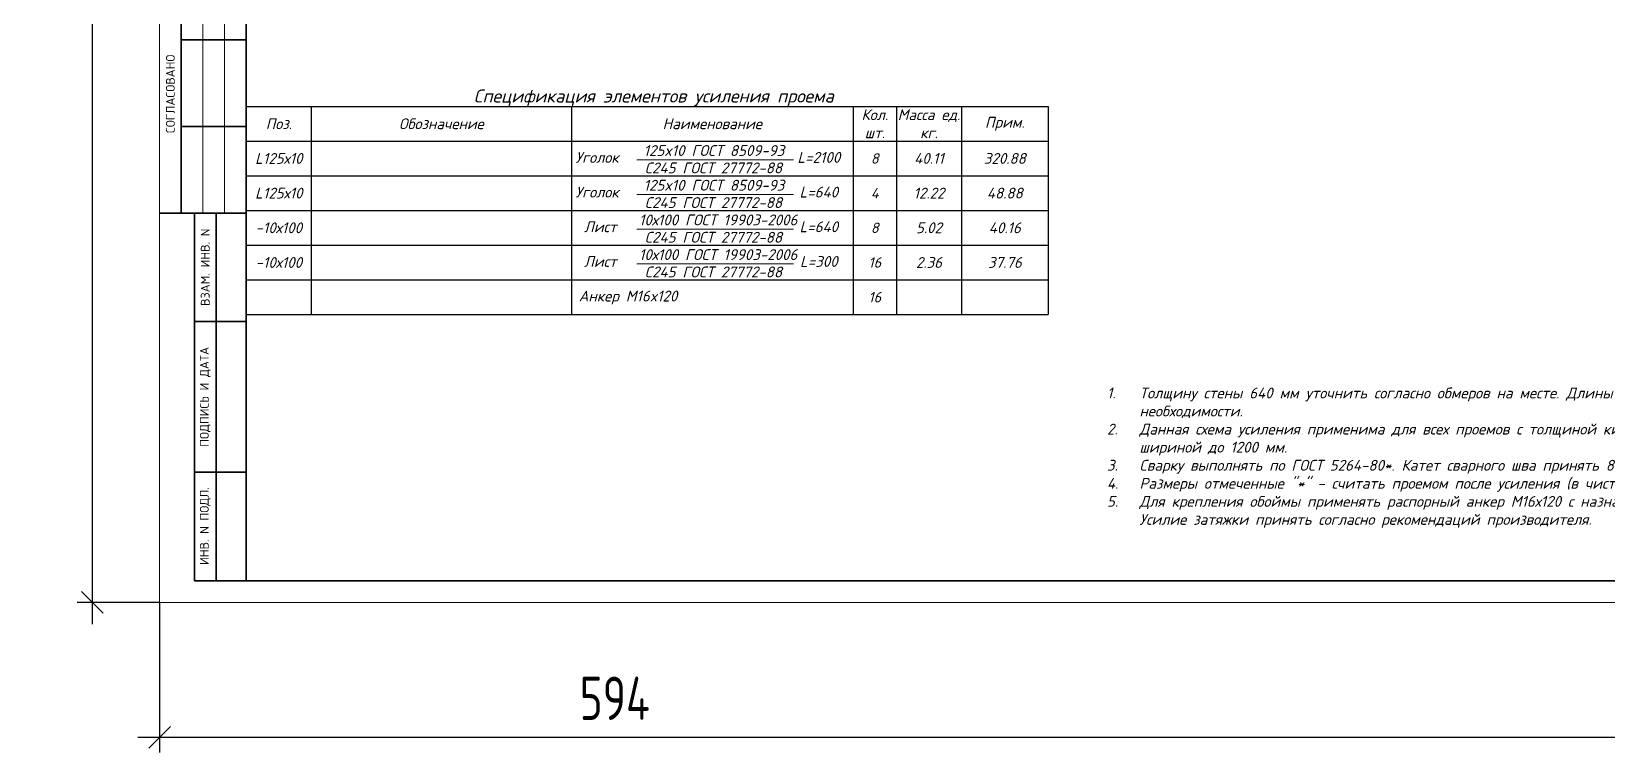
# Model space of a CAD drawing. Header units: millimetres. Extents: x 10124 to 8132345, y -95635 to 1386204.
# Drawn here: x 131854 to 135490, y 25514 to 27177 of the extents above; entities that cross this region are included whole.
import ezdxf
from ezdxf.enums import TextEntityAlignment as Align

# ---------------------------------------------------------------- set-up
doc = ezdxf.new("R2010")
doc.units = ezdxf.units.MM
doc.layers.get('DEFPOINTS').update_dxf_attribs({"color": 1})
doc.layers.add('013', color=7, linetype='Continuous', lineweight=13)
doc.layers.add('ТЕКСТ', color=214, linetype='Continuous', lineweight=20)
doc.styles.add('10', font='isocpeui.ttf', dxfattribs={"height": 25})
doc.styles.add('100', font='isocpeui.ttf', dxfattribs={"height": 250})
doc.styles.add('GOST', font='isocpeur.TTF')
doc.styles.add('БДА100', font='romand.shx', dxfattribs={"width": 0.7})
doc.dimstyles.new('БДА1', dxfattribs={"dimtxt": 2, "dimasz": 1, "dimexe": 0.7, "dimexo": 0, "dimgap": 0.8, "dimtad": 1, "dimdec": 0, "dimrnd": 1, "dimzin": 0, "dimdsep": 46, "dimtxsty": 'БДА100', "dimblk": 'OBLIQUE', "dimcen": 2, "dimdle": 1, "dimadec": 0, "dimazin": 0, "dimtfac": 1, "dimtdec": 0, "dimtmove": 1, "dimatfit": 3, "dimldrblk": 'NONE', "dimfxl": 0.7, "dimtolj": 1, "dimtzin": 0, "dimlwd": -1, "dimlwe": -1, "dimarcsym": 0})

# ---------------------------------------------------------------- blocks, each defined once
blk = doc.blocks.new('_OBLIQUE')
at = {"color": 0, "linetype": 'ByBlock'}
blk.add_line((-0.5, -0.5), (0.5, 0.5), dxfattribs=at)
blk = doc.blocks.new('*D17')
at = {"layer": 'DEFPOINTS', "color": 0, "transparency": 16777216}
for p, q in [((0, 0), (0, -34.62)), ((594, 0), (594, -34.62)), ((-5, -31.12), (599, -31.12))]:
    blk.add_line(p, q, dxfattribs=at)
for p in [(0, 0), (594, 0), (594, -31.12)]:
    blk.add_point(p, dxfattribs=at)
at = {"layer": 'DEFPOINTS', "color": 0, "transparency": 16777216, "xscale": 5, "yscale": 5, "zscale": 5, "rotation": 180}
blk.add_blockref('_OBLIQUE', (0, -31.12), dxfattribs=at)
at = {"layer": 'DEFPOINTS', "color": 0, "transparency": 16777216, "xscale": 5, "yscale": 5, "zscale": 5}
blk.add_blockref('_OBLIQUE', (594, -31.12), dxfattribs=at)
at = {"layer": 'DEFPOINTS', "color": 0, "lineweight": 0, "transparency": 16777216, "insert": (105, -22.12), "char_height": 10, "attachment_point": 5, "style": 'БДА100'}
blk.add_mtext('\\A1;594', dxfattribs=at)
blk = doc.blocks.new('_None')
blk = doc.blocks.new('*D18')
at = {"layer": 'DEFPOINTS', "color": 0, "transparency": 16777216}
for p, q in [((-15.52, -5), (-15.52, 425)), ((0, 420), (-19.02, 420)), ((0, 0), (-19.02, 0))]:
    blk.add_line(p, q, dxfattribs=at)
for p in [(-15.52, 420), (0, 420), (0, 0)]:
    blk.add_point(p, dxfattribs=at)
at = {"layer": 'DEFPOINTS', "color": 0, "transparency": 16777216, "xscale": 5, "yscale": 5, "zscale": 5}
for p, rotation in [((-15.52, 420), 90), ((-15.52, 0), 270)]:
    blk.add_blockref('_OBLIQUE', p, dxfattribs=dict(at, rotation=rotation))
at = {"layer": 'DEFPOINTS', "color": 0, "lineweight": 0, "transparency": 16777216, "insert": (-24.52, 148.5), "char_height": 10, "attachment_point": 5, "rotation": 90, "style": 'БДА100'}
blk.add_mtext('\\A1;420', dxfattribs=at)
blk = doc.blocks.new('*T677')
at = {"layer": '013', "color": 0, "linetype": 'ByBlock', "lineweight": 30, "ltscale": 100, "transparency": 16777216}
for p, q in [((0, 0), (1850, 0)), ((0, 0), (0, -480)), ((150, 0), (150, -480)), ((750, 0), (750, -480)), ((1400, 0), (1400, -480)), ((1500, 0), (1500, -80)), ((1650, 0), (1650, -80)), ((1850, 0), (1850, -80)), ((0, -80), (1850, -80)), ((1500, -80), (1500, -480)), ((1650, -80), (1650, -480)), ((1850, -80), (1850, -480)), ((0, -160), (1400, -160)), ((1400, -160), (1500, -160)), ((1500, -160), (1650, -160)), ((1650, -160), (1850, -160)), ((0, -240), (1400, -240)), ((1400, -240), (1500, -240)), ((1500, -240), (1650, -240)), ((1650, -240), (1850, -240)), ((0, -320), (1400, -320)), ((1400, -320), (1500, -320)), ((1500, -320), (1650, -320)), ((1650, -320), (1850, -320)), ((0, -400), (1400, -400)), ((1400, -400), (1500, -400)), ((1500, -400), (1650, -400)), ((1650, -400), (1850, -400)), ((0, -480), (1400, -480)), ((1400, -480), (1500, -480)), ((1500, -480), (1650, -480)), ((1650, -480), (1850, -480))]:
    blk.add_line(p, q, dxfattribs=at)
at = {"layer": '013', "color": 0, "lineweight": 30, "ltscale": 100, "transparency": 16777216, "char_height": 25, "attachment_point": 5, "style": '100'}
for s, insert, width in [('Поз.', (75, -40), 149.7), ('Обозначение', (450, -40), 599.7), ('Наименование', (1075, -40), 649.7), ('Кол. шт.', (1450, -40), 99.7), ('Масса ед. кг.', (1575, -40), 149.7), ('Прим.', (1750, -40), 199.7), ('L125х10', (75, -120), 149.7), ('L125х10', (75, -200), 149.7), ('-10х100', (75, -280), 149.7), ('-10х100', (75, -360), 149.7)]:
    blk.add_mtext(s, dxfattribs=dict(at, insert=insert, width=width))
at = {"layer": '013', "color": 140, "lineweight": 30, "ltscale": 100, "transparency": 16777216, "attachment_point": 5, "style": '100'}
for s, insert, char_height, width in [('8', (1450, -120), 24, 70), ('40.11', (1575, -120), 25, 120), ('320.88', (1750, -120), 25, 170), ('4', (1450, -200), 24, 70), ('12.22', (1575, -200), 25, 120), ('48.88', (1750, -200), 25, 170), ('8', (1450, -280), 24, 70), ('5.02', (1575, -280), 25, 120), ('40.16', (1750, -280), 25, 170), ('16', (1450, -360), 24, 70), ('2.36', (1575, -360), 25, 120), ('37.76', (1750, -360), 25, 170), ('16', (1450, -440), 24, 70)]:
    blk.add_mtext(s, dxfattribs=dict(at, insert=insert, char_height=char_height, width=width))
blk = doc.blocks.new('*U16')
at = {"color": 44, "lineweight": 20, "ltscale": 10}
for p, q in [((0, 420), (0, 0)), ((0, 0), (594, 0))]:
    blk.add_line(p, q, dxfattribs=at)
at = {"color": 137, "lineweight": 35, "ltscale": 10}
for p, q in [((20, 415), (20, 5)), ((5, 89.8), (5, 159.8)), ((5, 129.8), (20, 129.8)), ((5, 109.8), (20, 109.8)), ((0, 89.8), (20, 89.8)), ((8.04, 89.8), (8.04, 5)), ((13.02, 89.8), (13.02, 5)), ((8.04, 64.8), (20, 64.8)), ((8.04, 30), (20, 30)), ((8.04, 5), (589, 5))]:
    blk.add_line(p, q, dxfattribs=at)
at = {"color": 44, "lineweight": 13}
for p, q in [((10, 89.8), (10, 159.8)), ((15, 89.8), (15, 159.8))]:
    blk.add_line(p, q, dxfattribs=at)
at = {"color": 0, "lineweight": 13, "char_height": 2.0408, "attachment_point": 5, "rotation": 90, "style": 'GOST'}
for s, insert, width in [('СОГЛАСОВАНО', (2.49, 117.3), 55), ('ВЗАМ. ИНВ. N', (10.53, 77.3), 25), ('ПОДПИСЬ И ДАТА', (10.53, 47.4), 34.7978), ('ИНВ. N ПОДЛ.', (10.53, 17.6), 24.8009)]:
    blk.add_mtext(s, dxfattribs=dict(at, insert=insert, width=width))
at = {"color": 44, "lineweight": 13, "style": 'GOST', "oblique": 10, "width": 0.8}
for tag in ['ФОРМАТВЕРТ', 'ФОРМАТГОРИЗ']:
    blk.add_attdef(tag, (542.98, 1.6), '', height=2, dxfattribs=at)
at = {"layer": 'DEFPOINTS', "color": 251, "lineweight": 0}
dim = blk.add_linear_dim(base=(-15.52, 420), p1=(0, 0), p2=(0, 420), angle=90, dimstyle='БДА1', override={"dimscale": 5}, dxfattribs=at)
dim.commit()
dim.dimension.update_dxf_attribs({"geometry": '*D18', "text_midpoint": (-15.52, 148.5), "dimtype": 128})
dim = blk.add_linear_dim(base=(594, -31.12), p1=(0, 0), p2=(594, 0), dimstyle='БДА1', override={"dimscale": 5}, dxfattribs=at)
dim.commit()
dim.dimension.update_dxf_attribs({"geometry": '*D17', "text_midpoint": (105, -31.12), "dimtype": 128})

msp = doc.modelspace()

# ---------------------------------------------------------------- linework, layer by layer
at = {"layer": '013', "ltscale": 4}
for p, q in [((133250.658, 26880.947), (133612.001, 26880.947)), ((133250.658, 26800.947), (133612.001, 26800.947)), ((133250.658, 26720.947), (133612.001, 26720.947)), ((133250.658, 26640.947), (133612.001, 26640.947))]:
    msp.add_line(p, q, dxfattribs=at)

# ---------------------------------------------------------------- block references
at = {"xscale": 10, "yscale": 10, "zscale": 10}
msp.add_blockref('*U16', (132149.368, 25860.225), dxfattribs=at)
msp.add_blockref('*T677', (132349.368, 27004.278))

# ---------------------------------------------------------------- texts
at = {"style": '100'}
for s, p in [('125x10 ГОСТ 8509-93', (133428.343, 26902.491)), ('Уголок', (133158.77, 26886.612)), ('С245 ГОСТ 27772-88', (133427.156, 26862.444)), ('L=2100', (133670.258, 26886.612)), ('125x10 ГОСТ 8509-93', (133428.343, 26822.491)), ('Уголок', (133158.77, 26806.612)), ('L=640', (133670.258, 26806.612)), ('С245 ГОСТ 27772-88', (133427.156, 26782.444)), ('Лист', (133166.089, 26726.612)), ('10х100 ГОСТ 19903-2006', (133438.065, 26742.491)), ('L=640', (133670.258, 26726.612)), ('С245 ГОСТ 27772-88', (133427.156, 26702.444)), ('Лист', (133166.089, 26646.612)), ('10х100 ГОСТ 19903-2006', (133438.065, 26662.491)), ('L=300', (133670.258, 26646.612)), ('С245 ГОСТ 27772-88', (133427.156, 26622.444)), ('Анкер М16x120 ', (133237.96, 26566.756))]:
    msp.add_text(s, height=25, dxfattribs=at).set_placement(p, align=Align.MIDDLE_CENTER)
at = {"color": 0, "lineweight": 9, "insert": (134279.164, 26193.969), "char_height": 25, "width": 1840.54729, "attachment_point": 4, "style": '10'}
msp.add_mtext('\\pxi-3,l5.23419,t5.23419;1.^IТолщину стены 640 мм уточнить согласно обмеров на месте. Длины элементов скорректировать при необходимости.\\P2.^IДанная схема усиления применима для всех проемов с толщиной кирпичных стен 640 мм {\\Lв подвале }шириной до 1200 мм. \\P3.^IСварку выполнять по ГОСТ 5264-80*. Катет сварного шва принять 8 мм.\\P4.^IРазмеры отмеченные "*" - считать проемом после усиления (в чистоте).\\P5.^IДля крепления обоймы применять распорный анкер М16х120 с назначением для кирпичной кладки.\\P^IУсилие затяжки принять согласно рекомендаций производителя.', dxfattribs=at)
at = {"layer": 'ТЕКСТ', "style": '100'}
msp.add_text('Спецификация элементов усиления проема', height=30, dxfattribs=at).set_placement((132874.116, 27013.278))

doc.saveas('drawing.dxf')
